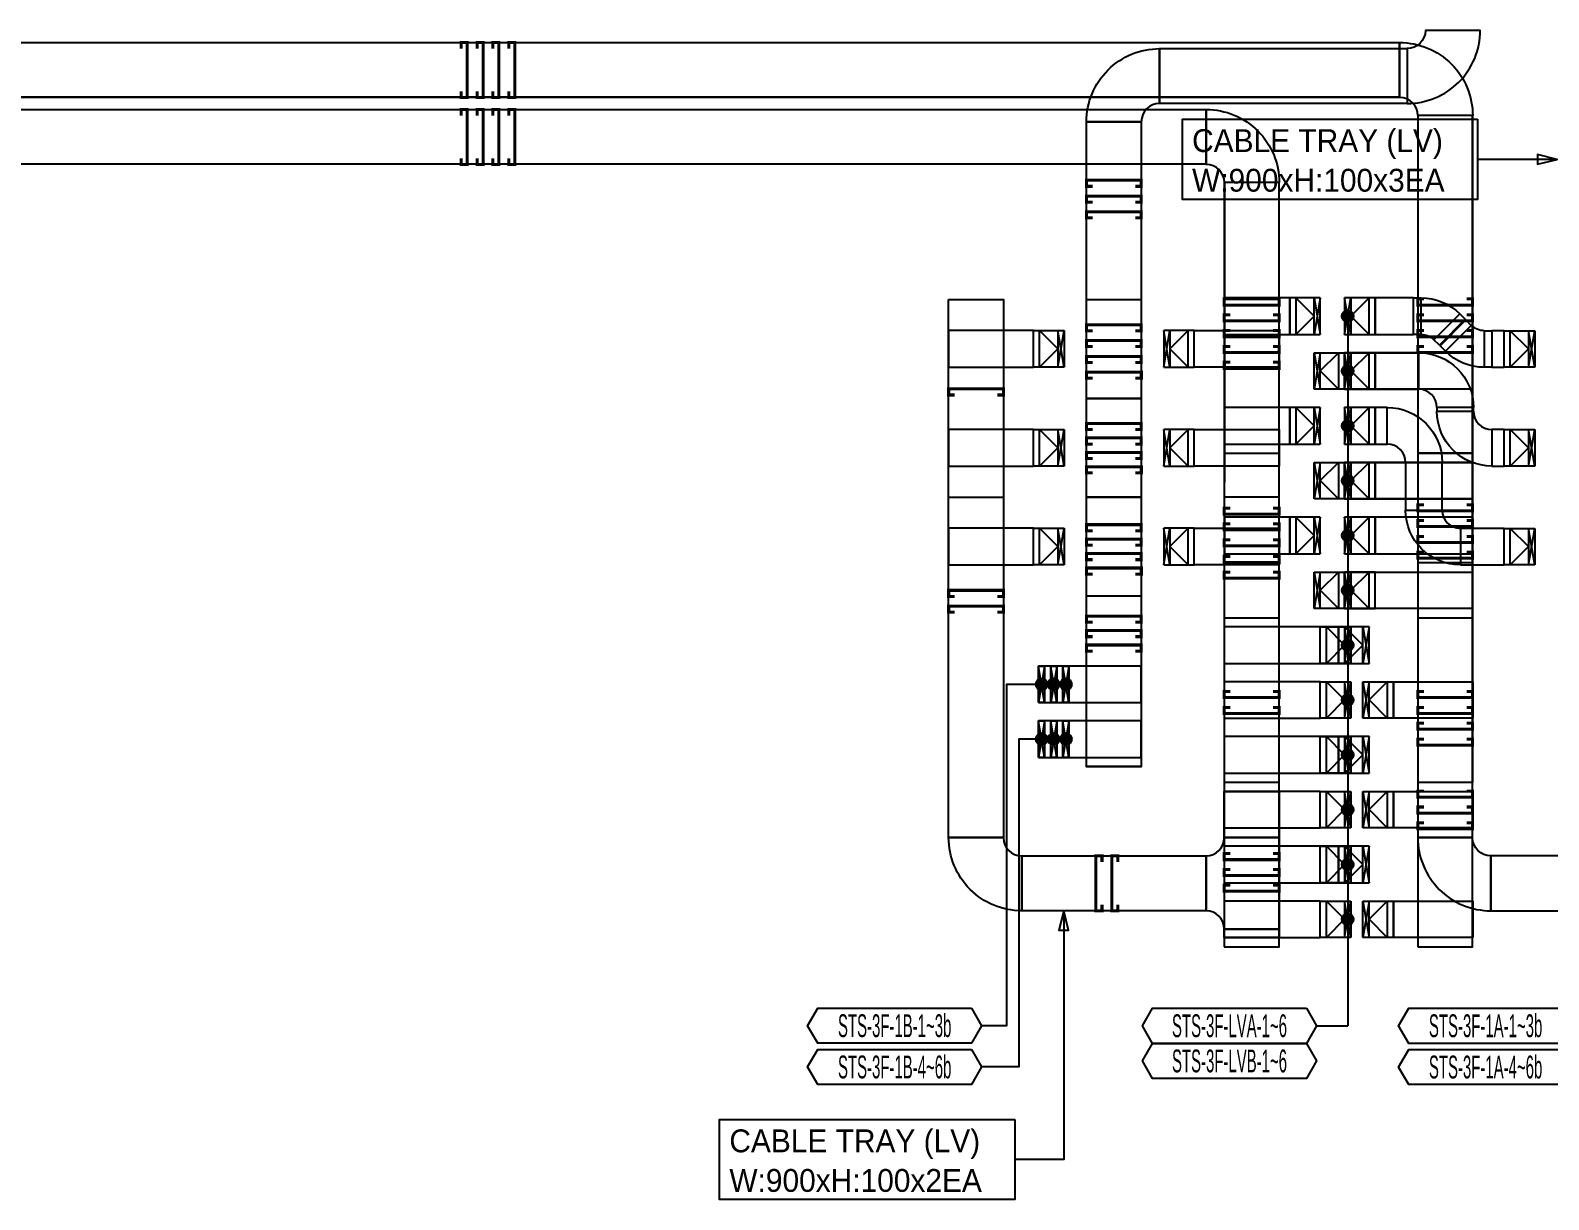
# Model space of a CAD drawing. Header units: millimetres. Extents: x 33932 to 374132, y 182625 to 847314.
# Drawn here: x 280753 to 305672, y 382309 to 401500 of the extents above; entities that cross this region are included whole.
import ezdxf
from ezdxf.enums import TextEntityAlignment as Align

# ---------------------------------------------------------------- set-up
doc = ezdxf.new("R2010")
doc.units = ezdxf.units.MM
doc.header["$LTSCALE"] = 150
for name, color, linetype in [('------00 Switch Gear_Number', 1, 'Continuous'), ('-----26 Electrical Cable Tray_HV_N', 30, 'Continuous'), ('-----26 Electrical Cable Tray_LV_STS1', 3, 'Continuous'), ('-----26 Electrical Cable Tray_LV_STS2', 2, 'Continuous'), ('-----26 Electrical Cable Tray_LV_STS3', 151, 'Continuous'), ('-----26 Electrical Cable Tray_LV_STSPDU_A', 181, 'Continuous'), ('-----26 Electrical Cable Tray_LV_STSPDU_B', 41, 'Continuous'), ('-----99 Cable Schedule', 2, 'Continuous')]:
    doc.layers.add(name, color=color, linetype=linetype)
doc.styles.add('ELEC', font='')
doc.styles.get('ELEC').set_extended_font_data('Dotum')

# ---------------------------------------------------------------- blocks, each defined once
blk = doc.blocks.new('A$C9a0ab699')
h = blk.add_hatch(color=0)
edge = h.paths.add_edge_path()
edge.add_arc((64.00719340983778, 64.00719340983778), 64.0071934098378, 720.0000000000341, 1080.000000000034, ccw=False)
at = {"color": 0}
blk.add_circle((64.00719340983778, 64.00719340983778), 64.0071934098378, dxfattribs=at)
blk = doc.blocks.new('A$495596483691')
at = {"color": 0}
for p, q in [((100, 600), (0, 600)), ((0, 600), (0, 0)), ((500, 600), (100, 600)), ((500, 0), (500, 600)), ((0, 0), (100, 0)), ((100, 0), (500, 0))]:
    blk.add_line(p, q, dxfattribs=at)
at = {"color": 8}
for p, q in [((400, 300), (100, 600)), ((100, 600), (100, 0)), ((400, 0), (400, 600)), ((400, 600), (500, 0)), ((500, 600), (400, 0)), ((400, 300), (100, 0))]:
    blk.add_line(p, q, dxfattribs=at)
blk = doc.blocks.new('A$C67AE3E09')
at = {"layer": '-----26 Electrical Cable Tray_LV_STS3'}
for p, q in [((424.2640851069664, 849.6971735163233), (1.639503898331895e-05, 425.4331048043923)), ((88.52868299976035, 336.9042057732122), (512.652432755287, 761.3088258680064)), ((512.652432755287, 761.3088258680064), (424.2640851069664, 849.6971735163233)), ((1.639503898331895e-05, 425.4331048043923), (88.52868299976035, 336.9042057732122)), ((176.1690804631799, 124.9999839877428), (776.1690804631799, 124.9999839877446)), ((176.1690804631799, 124.9999839877428), (176.1690804631799, -1.601225721969968e-05)), ((776.1690804631799, -1.601225540071027e-05), (776.1690804631799, 124.9999839877464)), ((176.1690804631799, -1.601225721969968e-05), (776.1690804631799, -1.601225540071027e-05))]:
    blk.add_line(p, q, dxfattribs=at)
for radius, end in [(900, 44.99214427130015), (300, 44.93850198014979)]:
    blk.add_arc((-123.8309195368201, 124.9999839877428), radius, 0, end, dxfattribs=at)

msp = doc.modelspace()

# ---------------------------------------------------------------- linework, layer by layer
at = {"layer": '------00 Switch Gear_Number'}
for p, q in [((302374.4993579026, 396809.644272154, -2.661732265044564e-08), (302374.4993579026, 385162.8629827847, -2.661732265044564e-08)), ((301862.298471697, 385162.8629827847, -2.661732265044511e-08), (302374.4993579026, 385162.8629827847, -2.661732265044511e-08))]:
    msp.add_line(p, q, dxfattribs=at)
at = {"layer": '-----26 Electrical Cable Tray_HV_N', "color": 1, "elevation": -3.938343624398437e-08}
msp.add_lwpolyline([(304506.5190595157, 400040.2066849786), (304506.5190595157, 398725.1867885157), (299660.4996573764, 398725.1867885157), (299660.4996573764, 400040.2066849786)], close=True, dxfattribs=at)
msp.add_lwpolyline([(305811.9993574534, 399382.6969612027), (305491.9993574534, 399462.6969612027), (305491.9993574534, 399302.6969612027), (305811.9993574534, 399382.6969612027), (304506.5190595157, 399382.6967367471)], dxfattribs=at)
at = {"layer": '-----26 Electrical Cable Tray_HV_N', "color": 1}
msp.add_lwpolyline([(297713.2240881491, 387049.9987150804), (297633.2240881491, 386729.9987150804), (297793.2240881491, 386729.9987150804), (297713.2240881491, 387049.9987150804), (297713.2243126048, 382966.4495269735), (296911.6584431654, 382966.4495269735)], dxfattribs=at)
msp.add_lwpolyline([(296911.6584431654, 383623.959475205), (296911.6584431654, 382308.9395787421), (292065.639041026, 382308.9395787421), (292065.639041026, 383623.959475205)], close=True, dxfattribs=at)
at = {"layer": '-----26 Electrical Cable Tray_LV_STS1'}
for points, elevation in [([(303650.0000006791, 401499.9987150805), (303650.0000006791, 401499.9987150805, -0.414213562373095), (303350.0000006791, 401199.9987150805), (303350.0000006791, 401199.9987150805), (303350.0000006791, 400299.9987150805, 0.4142135623731661), (304550.0000006791, 401499.9987150805)], -2.639568464704892e-10), ([(303650.0000006791, 401499.9987150805), (303650.0000006791, 401499.9987150805, -0.414213562373095), (303350.0000006791, 401199.9987150805), (303350.0000006791, 401199.9987150805), (303350.0000006791, 400299.9987150805, 0.4142135623731661), (304550.0000006791, 401499.9987150805)], -2.639568464704892e-10), ([(303650.0000006791, 401499.9987150807), (303650.0000006791, 401499.9987150807, -0.414213562373095), (303350.0000006791, 401199.9987150807), (303350.0000006791, 401199.9987150807), (303350.0000006791, 400299.9987150807, 0.4142135623731661), (304550.0000006791, 401499.9987150807)], -2.639568464704892e-10), ([(299286.9993583517, 400299.9987150807), (299286.9993583517, 400299.9987150807, 0.414213562373095), (298986.9993583517, 399999.9987150807), (298986.9993583517, 399999.9987150807), (298086.9993583517, 399999.9987150807, -0.4142135623731661), (299286.9993583517, 401199.9987150807)], -1.363950382792982e-08), ([(299286.9993583517, 400299.9987150807), (299286.9993583517, 400299.9987150807, 0.414213562373095), (298986.9993583517, 399999.9987150807), (298986.9993583517, 399999.9987150807), (298086.9993583517, 399999.9987150807, -0.4142135623731661), (299286.9993583517, 401199.9987150807)], -1.363950382792982e-08), ([(299286.9993583519, 400299.9987150807), (299286.9993583519, 400299.9987150807, 0.414213562373095), (298986.9993583519, 399999.9987150807), (298986.9993583519, 399999.9987150807), (298086.9993583519, 399999.9987150807, -0.4142135623731661), (299286.9993583519, 401199.9987150807)], -1.363950382792982e-08)]:
    msp.add_lwpolyline(points, format="xyb", close=True, dxfattribs=dict(at, elevation=elevation))
at = {"layer": '-----26 Electrical Cable Tray_LV_STS1', "elevation": -1.363950382792982e-08}
for points in [[(303350.0000006791, 401199.9987150807), (303350.0000006791, 400299.9987150807), (299286.9993583519, 400299.9987150807), (299286.9993583519, 401199.9987150807)], [(303350.0000006791, 401199.9987150807), (303350.0000006791, 400299.9987150807), (299286.9993583519, 400299.9987150807), (299286.9993583519, 401199.9987150807)], [(303350.0000006791, 401199.9987150807), (303350.0000006791, 400299.9987150807), (299286.9993583519, 400299.9987150807), (299286.9993583519, 401199.9987150807)], [(298086.9993583519, 399999.9987150807), (298986.9993583519, 399999.9987150807), (298986.9993583517, 392215.3939224302), (298086.9993583517, 392215.3939224302)], [(298086.9993583519, 399999.9987150807), (298986.9993583519, 399999.9987150807), (298986.9993583517, 395459.3939224302), (298086.9993583517, 395459.3939224302)], [(298086.9993583519, 399999.9987150807), (298986.9993583519, 399999.9987150807), (298986.9993583517, 393837.3939224302), (298086.9993583517, 393837.3939224302)]]:
    msp.add_lwpolyline(points, close=True, dxfattribs=at)
at = {"layer": '-----26 Electrical Cable Tray_LV_STS1', "ltscale": 7.5, "const_width": 50}
for points, elevation in [([(298886.9993583519, 398940.4181140575), (298986.9993583519, 398940.4181140575), (298986.9993583519, 399040.4181140575), (298086.9993583519, 399040.4035644234), (298086.9993583519, 398940.4035644234), (298186.9993583519, 398940.4035644234)], -1.363950382792982e-08), ([(298887.0040840521, 398680.6021051662), (298987.0040840521, 398680.6021051662), (298987.0040840521, 398780.6021051662), (298087.0040840521, 398780.5875555322), (298087.0040840521, 398680.5875555322), (298187.0040840521, 398680.5875555322)], -1.816164349512391e-08), ([(298887.0088097524, 398420.786096275), (298987.0088097524, 398420.786096275), (298987.0088097524, 398520.786096275), (298087.0088097524, 398520.771546641), (298087.0088097524, 398420.771546641), (298187.0088097524, 398420.771546641)], -2.2683783162318e-08), ([(298887.0040840522, 396309.0696441435), (298987.0040840522, 396309.0696441435), (298987.0040840522, 396409.0696441435), (298087.0040840522, 396409.0550945094), (298087.0040840522, 396309.0550945094), (298187.0040840522, 396309.0550945094)], -1.816164349512391e-08), ([(298887.0088097524, 396049.2536352522), (298987.0088097524, 396049.2536352522), (298987.0088097524, 396149.2536352522), (298087.0088097524, 396149.2390856182), (298087.0088097524, 396049.2390856182), (298187.0088097524, 396049.2390856182)], -2.2683783162318e-08), ([(298887.0135354527, 395789.437626361), (298987.0135354527, 395789.437626361), (298987.0135354527, 395889.437626361), (298087.0135354527, 395889.423076727), (298087.0135354527, 395789.423076727), (298187.0135354527, 395789.423076727)], -2.720592282951209e-08), ([(298887.0088097524, 394472.9437964436), (298987.0088097524, 394472.9437964436), (298987.0088097524, 394572.9437964436), (298087.0088097524, 394572.9292468096), (298087.0088097524, 394472.9292468096), (298187.0088097524, 394472.9292468096)], -2.2683783162318e-08), ([(298887.0126449477, 394235.7092575668), (298987.0126449477, 394235.7092575668), (298987.0126449477, 394335.7092575668), (298087.0126449477, 394335.6947079327), (298087.0126449477, 394235.6947079327), (298187.0126449477, 394235.6947079327)], -2.72059228295121e-08), ([(298887.0126449476, 392575.5206922028), (298987.0126449476, 392575.5206922028), (298987.0126449476, 392675.5206922028), (298087.0126449476, 392675.5061425688), (298087.0126449476, 392575.5061425688), (298187.0126449476, 392575.5061425688)], 3.160511491152032e-09)]:
    msp.add_lwpolyline(points, dxfattribs=dict(at, elevation=elevation))
at = {"layer": '-----26 Electrical Cable Tray_LV_STS2'}
for points, elevation in [([(298086.9993583518, 397081.3939224304), (298986.9993583518, 397081.3939224304), (298986.9993583517, 389413.9285694435), (298086.9993583518, 389413.9285694435)], -1.363950382792982e-08), ([(298086.9993583518, 395459.3939224304), (298986.9993583517, 395459.3939224304), (298986.9993583517, 389415.3939224305), (298086.9993583518, 389415.3939224305)], 4.340720845292522e-09), ([(298086.9993583518, 393837.3939224304), (298986.9993583517, 393837.3939224304), (298986.9993583517, 389413.9285694435), (298086.9993583518, 389413.9285694435)], 1.672693049273432e-08), ([(297299.9993583518, 390466.3939224303), (298986.9993583517, 390466.3939224303), (298986.9993583517, 391066.3939224303), (297299.9993583518, 391066.3939224303)], -1.363950382792985e-08), ([(297299.9993583517, 390466.3939224302), (297299.9993583517, 391066.3939224302), (297399.9993583517, 391066.3939224302), (297399.9993583517, 390466.3939224302)], -1.363950382792985e-08), ([(297499.9993583517, 390466.3939224302), (297499.9993583517, 391066.3939224302), (297599.9993583517, 391066.3939224302), (297599.9993583517, 390466.3939224302)], -1.363950382792985e-08), ([(297699.9993583517, 390466.3939224302), (297699.9993583517, 391066.3939224302), (297799.9993583517, 391066.3939224302), (297799.9993583517, 390466.3939224302)], -1.363950382792985e-08), ([(297299.9993583518, 389566.3939224303), (298986.9993583517, 389566.3939224303), (298986.9993583517, 390166.3939224303), (297299.9993583518, 390166.3939224303)], -1.364154529078785e-08), ([(297299.9993583517, 389566.3939224302), (297299.9993583517, 390166.3939224302), (297399.9993583517, 390166.3939224302), (297399.9993583517, 389566.3939224302)], -1.364154529078785e-08), ([(297499.9993583517, 389566.3939224302), (297499.9993583517, 390166.3939224302), (297599.9993583517, 390166.3939224302), (297599.9993583517, 389566.3939224302)], -1.364154529078785e-08), ([(297699.9993583517, 389566.3939224302), (297699.9993583517, 390166.3939224302), (297799.9993583517, 390166.3939224302), (297799.9993583517, 389566.3939224302)], -1.364154529078785e-08)]:
    msp.add_lwpolyline(points, close=True, dxfattribs=dict(at, elevation=elevation))
at = {"layer": '-----26 Electrical Cable Tray_LV_STS2', "ltscale": 7.5, "const_width": 50}
for points, elevation in [([(298886.999883799, 396568.8856530432), (298986.999883799, 396568.8856530432), (298986.999883799, 396668.8856530432), (298086.999883799, 396668.8711034091), (298086.999883799, 396568.8711034091), (298186.999883799, 396568.8711034091)], -1.363950382792983e-08), ([(298887.0002488569, 394947.412874183), (298987.0002488569, 394947.412874183), (298987.0002488569, 395047.412874183), (298087.0002488569, 395047.3983245489), (298087.0002488569, 394947.3983245489), (298187.0002488569, 394947.3983245489)], -1.363950382792981e-08), ([(298887.0049745571, 394710.1783353205), (298987.0049745571, 394710.1783353205), (298987.0049745571, 394810.1783353205), (298087.0049745571, 394810.1637856864), (298087.0049745571, 394710.1637856864), (298187.0049745571, 394710.1637856864)], -1.816164349512391e-08), ([(298886.9993583518, 393287.2243088047), (298986.9993583518, 393287.2243088047), (298986.9993583518, 393387.2243088047), (298086.9993583518, 393387.2097591706), (298086.9993583518, 393287.2097591706), (298186.9993583518, 393287.2097591706)], 1.672693049273432e-08), ([(298887.0040840521, 393049.9897699422), (298987.0040840521, 393049.9897699422), (298987.0040840521, 393149.9897699422), (298087.0040840521, 393149.9752203081), (298087.0040840521, 393049.9752203081), (298187.0040840521, 393049.9752203081)], 1.220479082554022e-08), ([(298887.0088097523, 392812.7552310797), (298987.0088097523, 392812.7552310797), (298987.0088097523, 392912.7552310797), (298087.0088097523, 392912.7406814456), (298087.0088097523, 392812.7406814456), (298187.0088097523, 392812.7406814456)], 7.682651158346127e-09), ([(298886.9993583518, 391786.3178699827), (298986.9993583518, 391786.3178699827), (298986.9993583518, 391886.3178699827), (298086.9993583518, 391886.3033203487), (298086.9993583518, 391786.3033203487), (298186.9993583518, 391786.3033203487)], 1.672693049273432e-08), ([(298887.0040840521, 391549.0833311203), (298987.0040840521, 391549.0833311203), (298987.0040840521, 391649.0833311203), (298087.0040840521, 391649.0687814862), (298087.0040840521, 391549.0687814862), (298187.0040840521, 391549.0687814862)], 1.220479082554022e-08), ([(298887.0088097523, 391311.8487922578), (298987.0088097523, 391311.8487922578), (298987.0088097523, 391411.8487922578), (298087.0088097523, 391411.8342426237), (298087.0088097523, 391311.8342426237), (298187.0088097523, 391311.8342426237)], 7.682651158346127e-09)]:
    msp.add_lwpolyline(points, dxfattribs=dict(at, elevation=elevation))
at = {"layer": '-----26 Electrical Cable Tray_LV_STS2'}
for points, elevation in [([(297399.9993583517, 390466.3939224302), (297299.9993583517, 391066.3939224302)], -1.363950382792985e-08), ([(297399.9993583517, 391066.3939224302), (297299.9993583517, 390466.3939224302)], -1.363950382792985e-08), ([(297599.9993583517, 390466.3939224302), (297499.9993583517, 391066.3939224302)], -1.363950382792985e-08), ([(297599.9993583517, 391066.3939224302), (297499.9993583517, 390466.3939224302)], -1.363950382792985e-08), ([(297799.9993583517, 390466.3939224302), (297699.9993583517, 391066.3939224302)], -1.363950382792985e-08), ([(297799.9993583517, 391066.3939224302), (297699.9993583517, 390466.3939224302)], -1.363950382792985e-08), ([(297399.9993583517, 389566.3939224302), (297299.9993583517, 390166.3939224302)], -1.364154529078785e-08), ([(297399.9993583517, 390166.3939224302), (297299.9993583517, 389566.3939224302)], -1.364154529078785e-08), ([(297599.9993583517, 389566.3939224302), (297499.9993583517, 390166.3939224302)], -1.364154529078785e-08), ([(297599.9993583517, 390166.3939224302), (297499.9993583517, 389566.3939224302)], -1.364154529078785e-08), ([(297799.9993583517, 389566.3939224302), (297699.9993583517, 390166.3939224302)], -1.364154529078785e-08), ([(297799.9993583517, 390166.3939224302), (297699.9993583517, 389566.3939224302)], -1.364154529078785e-08)]:
    msp.add_lwpolyline(points, dxfattribs=dict(at, elevation=elevation))
at = {"layer": '-----26 Electrical Cable Tray_LV_STS3'}
for points, elevation in [([(295824.9993583519, 397082.3939224302), (296724.9993583519, 397082.3939224302), (296724.9993583518, 388249.9987150804), (295824.9993583519, 388249.9987150804)], -1.697037495037002e-08), ([(301249.2493581272, 397082.3939224302), (300349.2493581272, 397082.3939224302), (300349.2493581273, 389309.644272154), (301249.2493581272, 389309.644272154)], -2.030929967271653e-08), ([(302824.4993579026, 396509.644272154), (303453.1411006456, 396509.6442721539), (303453.1411006456, 397109.6442721539), (302824.4993579026, 397109.644272154)], -2.661732265044564e-08), ([(303878.9622429578, 396334.0036647049), (303889.7023275015, 396322.3985456236), (304314.1068080943, 396746.5221559694), (304303.3667235507, 396758.1272750506)], -1.794102840544178e-08), ([(295824.9993583519, 395971.3939224248), (297218.4993583513, 395971.3939224247), (297218.4993583513, 396571.3939224247), (295824.9993583519, 396571.3939224248)], -2.256353031005146e-08), ([(301249.2493581272, 395971.3939224248), (299855.4993583522, 395971.3939224247), (299855.4993583522, 396571.3939224247), (301249.2493581272, 396571.3939224248)], -2.256353031005146e-08), ([(304739.4403048437, 395970.3939224247), (304943.499357453, 395970.3939224247), (304943.499357453, 396570.3939224247), (304739.4403048437, 396570.3939224247)], -1.794102840544179e-08), ([(302824.4993579026, 395609.644272154), (303539.4403048435, 395609.6442721538), (303539.4403048435, 396209.6442721538), (302824.4993579026, 396209.644272154)], -2.661732265044564e-08), ([(302824.4993579026, 394709.644272154), (303024.4993579026, 394709.6442721538), (303024.4993579026, 395309.6442721538), (302824.4993579026, 395309.644272154)], -2.661732265044564e-08), ([(304439.4403048435, 395248.3939224247), (304439.4403048435, 395309.6442721538), (303839.4403048435, 395309.6442721538), (303839.4403048435, 395248.3939224247)], -1.794102840544179e-08), ([(295824.9993583519, 394349.3939224248), (297218.4993583513, 394349.3939224247), (297218.4993583513, 394949.3939224247), (295824.9993583519, 394949.3939224248)], -2.256353031005146e-08), ([(301249.2493581272, 394349.3939224248), (299855.4993583522, 394349.3939224247), (299855.4993583522, 394949.3939224247), (301249.2493581272, 394949.3939224248)], -2.256353031005146e-08), ([(304739.4403048435, 394348.3939224247), (304943.499357453, 394348.3939224247), (304943.499357453, 394948.3939224247), (304739.4403048435, 394948.3939224247)], -1.794102840544179e-08), ([(304424.7493576781, 394559.644272154), (303524.7493576781, 394559.644272154), (303524.7493576781, 388249.9987150804), (304424.7493576781, 388249.9987150804)], -2.661732265044574e-08), ([(302824.4993579026, 393809.644272154), (304424.7493576781, 393809.6442721538), (304424.7493576781, 394409.6442721538), (302824.4993579026, 394409.644272154)], -2.661732265044564e-08), ([(303924.4993579027, 393626.3939224247), (303924.4993579026, 394409.644272154), (303324.4993579026, 394409.644272154), (303324.4993579027, 393626.3939224247)], -4.50850096166012e-09), ([(295824.9993583519, 393838.3939224302), (296724.9993583519, 393838.3939224302), (296724.9993583518, 388249.9987150804), (295824.9993583519, 388249.9987150804)], -1.697037495037002e-08), ([(301249.2493581272, 393838.3939224302), (300349.2493581272, 393838.3939224302), (300349.2493581273, 389309.644272154), (301249.2493581272, 389309.644272154)], -2.030929967271653e-08), ([(302824.4993579026, 392909.644272154), (304424.7493576781, 392909.6442721538), (304424.7493576781, 393509.6442721538), (302824.4993579026, 393509.644272154)], -2.661732265044564e-08), ([(295824.9993583518, 392727.3939224248), (297218.4993583512, 392727.3939224247), (297218.4993583512, 393327.3939224247), (295824.9993583518, 393327.3939224248)], -2.256353031005146e-08), ([(301249.2493581273, 392727.3939224248), (299855.4993583523, 392727.3939224247), (299855.4993583523, 393327.3939224247), (301249.2493581273, 393327.3939224248)], -2.256353031005146e-08), ([(304224.4993579027, 392726.3939224247), (304943.499357453, 392726.3939224247), (304943.499357453, 393326.3939224247), (304224.4993579027, 393326.3939224247)], -1.794102840544179e-08), ([(304424.7493576781, 392759.644272154), (303524.7493576781, 392759.644272154), (303524.7493576781, 388249.9987150804), (304424.7493576781, 388249.9987150804)], -2.661732265044574e-08), ([(304424.7493576781, 392009.6442721541), (302824.4993579026, 392009.644272154), (302824.4993579026, 392609.644272154), (304424.7493576781, 392609.6442721541)], -4.004985009422731e-08), ([(300349.2493581272, 391109.6442721541), (301924.4993579026, 391109.644272154), (301924.4993579026, 391709.644272154), (300349.2493581272, 391709.6442721541)], -3.968807722716975e-08), ([(300349.2493581272, 390209.6442721541), (301924.4993579026, 390209.644272154), (301924.4993579026, 390809.644272154), (300349.2493581272, 390809.6442721541)], -3.968807722716975e-08), ([(300349.2493581272, 389309.6442721541), (301924.4993579026, 389309.644272154), (301924.4993579026, 389909.644272154), (300349.2493581272, 389909.6442721541)], -3.968807722716975e-08), ([(300349.2493581272, 388409.6442721541), (301924.4993579026, 388409.644272154), (301924.4993579026, 389009.644272154), (300349.2493581272, 389009.6442721541)], -3.968807722716975e-08), ([(300349.2493581272, 389009.644272154), (301249.2493581272, 389009.644272154), (301249.2493581272, 388249.9987150804), (300349.2493581272, 388249.9987150804)], -2.030929967271653e-08), ([(300349.2493581272, 389009.644272154), (301249.2493581272, 389009.644272154), (301249.2493581272, 388249.9987150804), (300349.2493581272, 388249.9987150804)], -2.030929967271653e-08), ([(300349.2493581272, 387509.6442721541), (301924.4993579026, 387509.644272154), (301924.4993579026, 388109.644272154), (300349.2493581272, 388109.6442721541)], -3.968807722716975e-08), ([(297024.9993583518, 387049.9987150804), (297024.9993583518, 387949.9987150804), (300049.2493581272, 387949.9987150804), (300049.2493581272, 387049.9987150804)], -2.030929967271653e-08), ([(307774.4996787314, 387049.9987150804), (307774.4996787314, 387949.9987150804), (304724.7493576781, 387949.9987150804), (304724.7493576781, 387049.9987150804)], -4.670883580615173e-09), ([(307774.4996787314, 387049.9987150804), (307774.4996787314, 387949.9987150804), (304724.7493576781, 387949.9987150804), (304724.7493576781, 387049.9987150804)], -2.49801832533317e-08), ([(300349.2493581272, 386609.6442721541), (301924.4993579026, 386609.644272154), (301924.4993579026, 387209.644272154), (300349.2493581272, 387209.6442721541)], -3.968807722716975e-08), ([(300349.2493581272, 386749.9987150804), (301249.2493581272, 386749.9987150804), (301249.2493581272, 386609.644272154), (300349.2493581273, 386609.644272154)], -2.030929967271653e-08), ([(300349.2493581272, 386749.9987150804), (301249.2493581272, 386749.9987150804), (301249.2493581272, 386609.644272154), (300349.2493581273, 386609.644272154)], -2.030929967271653e-08)]:
    msp.add_lwpolyline(points, close=True, dxfattribs=dict(at, elevation=elevation))
at = {"layer": '-----26 Electrical Cable Tray_LV_STS3', "ltscale": 7.5, "const_width": 50}
for points, elevation in [([(300449.3402130064, 396052.5085412616), (300349.3402130064, 396052.5085412616), (300349.3402130064, 395952.5085412616), (301249.3402130064, 395952.5230908957), (301249.3402130064, 396052.5230908957), (301149.3402130064, 396052.5230908957)], -5.700255402291883e-09), ([(296624.9993583519, 395515.5797966847), (296724.9993583519, 395515.5797966847), (296724.9993583519, 395615.5797966847), (295824.9993583519, 395615.5652470506), (295824.9993583519, 395515.5652470506), (295924.9993583519, 395515.5652470506)], -1.697037495037002e-08), ([(304324.7535579312, 393714.7998119514), (304424.7535579312, 393714.7998119514), (304424.7535579312, 393614.7998119514), (303524.7535579312, 393614.8143615854), (303524.7535579312, 393714.8143615854), (303624.7535579312, 393714.8143615854)], -3.113946231763983e-08), ([(300449.2803197314, 392867.5779135251), (300349.2803197314, 392867.5779135251), (300349.2803197314, 392767.5779135251), (301249.2803197314, 392767.5924631592), (301249.2803197314, 392867.5924631592), (301149.2803197314, 392867.5924631592)], -1.804139064285737e-08), ([(300449.2845199846, 392607.7619046254), (300349.2845199846, 392607.7619046254), (300349.2845199846, 392507.7619046254), (301249.2845199846, 392507.7764542595), (301249.2845199846, 392607.7764542595), (301149.2845199846, 392607.7764542595)], -1.351925097566329e-08), ([(296624.9993583519, 392209.3521051581), (296724.9993583519, 392209.3521051581), (296724.9993583519, 392309.3521051581), (295824.9993583519, 392309.3375555241), (295824.9993583519, 392209.3375555241), (295924.9993583519, 392209.3375555241)], -1.697037495037002e-08), ([(296625.003558605, 391949.5360962584), (296725.003558605, 391949.5360962584), (296725.003558605, 392049.5360962584), (295825.003558605, 392049.5215466244), (295825.003558605, 391949.5215466244), (295925.003558605, 391949.5215466244)], -2.149251461756411e-08), ([(304324.7500188513, 390128.5408914209), (304424.7500188513, 390128.5408914209), (304424.7500188513, 390028.5408914209), (303524.7500188513, 390028.5554410549), (303524.7500188513, 390128.5554410549), (303624.7500188513, 390128.5554410549)], -1.757304331605747e-08), ([(304324.7458185981, 389868.7248825211), (304424.7458185981, 389868.7248825211), (304424.7458185981, 389768.7248825211), (303524.7458185981, 389768.7394321552), (303524.7458185981, 389868.7394321552), (303624.7458185981, 389868.7394321552)], -1.305090364886338e-08), ([(304324.711227077, 388753.2175142881), (304424.711227077, 388753.2175142881), (304424.711227077, 388653.2175142881), (303524.711227077, 388653.2320639222), (303524.711227077, 388753.2320639222), (303624.711227077, 388753.2320639222)], -2.209518298325155e-08), ([(304324.7070268238, 388493.4015053884), (304424.7070268238, 388493.4015053884), (304424.7070268238, 388393.4015053884), (303524.7070268238, 388393.4160550225), (303524.7070268238, 388493.4160550225), (303624.7070268238, 388493.4160550225)], -1.757304331605746e-08), ([(298601.3956234222, 387850.0029153336), (298601.3956234222, 387950.0029153336), (298501.3956234222, 387950.0029153336), (298501.4101730563, 387050.0029153336), (298601.4101730563, 387050.0029153336), (298601.4101730563, 387150.0029153336)], -4.522139667194089e-09), ([(300449.1840172553, 387729.2624462539), (300349.1840172553, 387729.2624462539), (300349.1840172553, 387629.2624462539), (301249.1840172553, 387629.276995888), (301249.1840172553, 387729.276995888), (301149.1840172553, 387729.276995888)], -1.926667440387416e-08), ([(300449.1882175084, 387469.4464373542), (300349.1882175084, 387469.4464373542), (300349.1882175084, 387369.4464373542), (301249.1882175084, 387369.4609869883), (301249.1882175084, 387469.4609869883), (301149.1882175084, 387469.4609869883)], -1.474453473668007e-08)]:
    msp.add_lwpolyline(points, dxfattribs=dict(at, elevation=elevation))
at = {"layer": '-----26 Electrical Cable Tray_LV_STS3'}
for points, elevation in [([(303839.4403048435, 395309.6442721538), (303839.4403048435, 395309.6442721538, 0.414213562373095), (303539.4403048435, 395609.6442721538), (303539.4403048435, 395609.6442721538), (303539.4403048435, 396209.6442721538, -0.414213562373095), (304439.4403048435, 395309.6442721538)], -2.661732265044574e-08), ([(303324.4993579026, 394409.644272154), (303324.4993579026, 394409.644272154, 0.414213562373095), (303024.4993579026, 394709.644272154), (303024.4993579026, 394709.644272154), (303024.4993579026, 395309.644272154, -0.414213562373095), (303924.4993579026, 394409.644272154)], -2.661732265044564e-08), ([(304439.4403048435, 395248.3939224247), (304439.4403048435, 395248.3939224247, 0.414213562373095), (304739.4403048435, 394948.3939224247), (304739.4403048435, 394948.3939224247), (304739.4403048435, 394348.3939224247, -0.414213562373095), (303839.4403048435, 395248.3939224247)], -1.794102840544179e-08), ([(303924.4993579027, 393626.3939224247), (303924.4993579027, 393626.3939224247, 0.414213562373095), (304224.4993579027, 393326.3939224247), (304224.4993579027, 393326.3939224247), (304224.4993579027, 392726.3939224247, -0.414213562373095), (303324.4993579027, 393626.3939224247)], -4.50850096166012e-09), ([(300349.2493581272, 388249.9987150804), (301249.2493581272, 388249.9987150804), (301249.2493581272, 388249.9987150804), (301249.2493581272, 386749.9987150804), (300349.2493581272, 386749.9987150804, 0.414213562373095), (300049.2493581272, 387049.9987150804), (300049.2493581272, 387949.9987150804), (300049.2493581272, 387949.9987150804, 0.414213562373095)], -2.030929967271653e-08), ([(300349.2493581272, 388249.9987150804), (301249.2493581272, 388249.9987150804), (301249.2493581272, 388249.9987150804), (301249.2493581272, 386749.9987150804), (300349.2493581272, 386749.9987150804, 0.414213562373095), (300049.2493581272, 387049.9987150804), (300049.2493581272, 387949.9987150804), (300049.2493581272, 387949.9987150804, 0.414213562373095)], -2.030929967271653e-08), ([(304724.7493576781, 387949.9987150804), (304724.7493576781, 387949.9987150804, -0.414213562373095), (304424.7493576781, 388249.9987150804), (304424.7493576781, 388249.9987150804), (303524.7493576781, 388249.9987150804, 0.4142135623731661), (304724.7493576781, 387049.9987150804)], -2.661732265044574e-08), ([(304724.7493576781, 387949.9987150804), (304724.7493576781, 387949.9987150804, -0.414213562373095), (304424.7493576781, 388249.9987150804), (304424.7493576781, 388249.9987150804), (303524.7493576781, 388249.9987150804, 0.4142135623731661), (304724.7493576781, 387049.9987150804)], -2.661732265044574e-08)]:
    msp.add_lwpolyline(points, format="xyb", close=True, dxfattribs=dict(at, elevation=elevation))
msp.add_lwpolyline([(296724.9993583518, 388249.9987150804), (296724.9993583518, 388249.9987150804, 0.414213562373095), (297024.9993583518, 387949.9987150804), (297024.9993583518, 387949.9987150804), (297024.9993583518, 387049.9987150804, -0.4142135623731661), (295824.9993583518, 388249.9987150804)], format="xyb", close=True, dxfattribs=at)
msp.add_lwpolyline([(296724.9993583518, 388249.9987150804), (296724.9993583518, 388249.9987150804, 0.414213562373095), (297024.9993583518, 387949.9987150804), (297024.9993583518, 387949.9987150804), (297024.9993583518, 387049.9987150804, -0.4142135623731661), (295824.9993583518, 388249.9987150804)], format="xyb", close=True, dxfattribs=at)
msp.add_lwpolyline([(297024.9993583518, 387049.9987150804), (297024.9993583518, 387949.9987150804), (300049.2493581272, 387949.9987150804), (300049.2493581272, 387049.9987150804)], close=True, dxfattribs=at)
at = {"layer": '-----26 Electrical Cable Tray_LV_STS3', "ltscale": 7.5, "const_width": 50}
msp.add_lwpolyline([(298341.5796145225, 387849.9987150804), (298341.5796145225, 387949.9987150804), (298241.5796145225, 387949.9987150804), (298241.5941641566, 387049.9987150804), (298341.5941641566, 387049.9987150804), (298341.5941641566, 387149.9987150804)], dxfattribs=at)
at = {"layer": '-----26 Electrical Cable Tray_LV_STSPDU_A'}
for points, elevation in [([(303226.3368901667, 401301.5875650514), (303226.3368901667, 400401.5875650514), (276249.9992095235, 400401.5875650514), (276249.9992095235, 401301.5875650514)], -2.348062024650716e-08), ([(303226.3368901667, 401301.5875650514), (303226.3368901667, 400401.5875650514), (276249.9992095235, 400401.5875650514), (276249.9992095235, 401301.5875650514)], -2.348062024650716e-08), ([(303226.3368901667, 401300.0006424153), (303226.3368901667, 400400.0006424153), (276249.9992095235, 400399.9999999775), (276249.9992095235, 401299.9999999775)], -2.60185034105558e-08), ([(303226.3368901667, 401300.0006424153), (303226.3368901667, 400400.0006424153), (276249.9992095235, 400399.9999999775), (276249.9992095235, 401299.9999999775)], -2.60185034105558e-08), ([(303524.7493576782, 386459.644272154), (304424.7493576782, 386459.644272154), (304424.7493250928, 400100.0004958781), (303524.7493250928, 400100.0004958781)], -2.661732265044563e-08), ([(303524.7493576782, 394559.644272154), (304424.7493576782, 394559.644272154), (304424.7493250928, 400100.0004958781), (303524.7493250928, 400100.0004958781)], -2.661732265044563e-08), ([(303526.3362803143, 391859.644272154), (304426.3362803143, 391859.644272154), (304426.3368901667, 400100.0004958781), (303526.3368901667, 400100.0004958781)], -2.915520581449428e-08), ([(303526.3362803143, 389159.6442721539), (304426.3362803143, 389159.6442721539), (304426.3368901667, 400100.0004958781), (303526.3368901667, 400100.0004958781)], -2.915520581449428e-08), ([(304424.7493351031, 395609.64427472), (302324.4993579026, 395609.644272154), (302324.4993579026, 396209.644272154), (304424.7493351031, 396209.64427472)], -2.664423312406109e-08), ([(304424.7493351031, 393809.64427472), (302324.4993579026, 393809.644272154), (302324.4993579026, 394409.644272154), (304424.7493351031, 394409.64427472)], -2.664423312406109e-08), ([(304424.7493351031, 392009.64427472), (302324.4993579026, 392009.644272154), (302324.4993579026, 392609.644272154), (304424.7493351031, 392609.64427472)], -2.664423312406109e-08), ([(304426.3363555679, 390209.6443192263), (303124.4993579026, 390209.644272154), (303124.4993579026, 390809.644272154), (304426.3363555679, 390809.6443192263)], -2.592068738994597e-08), ([(304426.3363555679, 388409.6443192263), (303124.4993579026, 388409.644272154), (303124.4993579026, 389009.644272154), (304426.3363555679, 389009.6443192263)], -2.592068738994597e-08), ([(304426.3363555679, 386609.6443192263), (303124.4993579026, 386609.644272154), (303124.4993579026, 387209.644272154), (304426.3363555679, 387209.6443192263)], -2.592068738994597e-08)]:
    msp.add_lwpolyline(points, close=True, dxfattribs=dict(at, elevation=elevation))
at = {"layer": '-----26 Electrical Cable Tray_LV_STSPDU_A', "ltscale": 7.5, "const_width": 50}
for points, elevation in [([(287824.5797847812, 401199.943444907), (287824.5797847812, 401299.943444907), (287924.5797847812, 401299.943444907), (287924.5652351471, 400400.013769278), (287824.5652351471, 400400.013769278), (287824.5652351471, 400500.013769278)], 3.493833985154517e-08), ([(288084.3957936894, 401199.9397694445), (288084.3957936894, 401299.9397694445), (288184.3957936894, 401299.9397694445), (288184.3812440553, 400400.0100938155), (288084.3812440553, 400400.0100938155), (288084.3812440553, 400500.0100938155)], 3.946047951873926e-08), ([(288344.2118025891, 401199.9355688631), (288344.2118025891, 401299.9355688631), (288444.2118025891, 401299.9355688631), (288444.1972529551, 400400.005893234), (288344.1972529551, 400400.005893234), (288344.1972529551, 400500.005893234)], 4.398261918593335e-08), ([(288604.0278114888, 401199.9313682817), (288604.0278114888, 401299.9313682817), (288704.0278114888, 401299.9313682817), (288704.0132618548, 400400.0016926526), (288604.0132618548, 400400.0016926526), (288604.0132618548, 400500.0016926526)], 4.850475885312745e-08), ([(304324.7493322793, 397091.686976956), (304424.7493322793, 397091.686976956), (304424.7493322793, 396991.686976956), (303524.8196566503, 396991.70152659), (303524.8196566503, 397091.70152659), (303624.8196566503, 397091.70152659)], -2.661732265044563e-08), ([(304324.7456568168, 396831.8709680478), (304424.7456568168, 396831.8709680478), (304424.7456568168, 396731.8709680478), (303524.8159811877, 396731.8855176818), (303524.8159811877, 396831.8855176818), (303624.8159811877, 396831.8855176818)], -2.209518298325155e-08), ([(304324.7414562354, 396572.0549591481), (304424.7414562354, 396572.0549591481), (304424.7414562354, 396472.0549591481), (303524.8117806063, 396472.0695087821), (303524.8117806063, 396572.0695087821), (303624.8117806063, 396572.0695087821)], -1.757304331605746e-08), ([(304324.7372556539, 396312.2389502483), (304424.7372556539, 396312.2389502483), (304424.7372556539, 396212.2389502483), (303524.8075800249, 396212.2534998824), (303524.8075800249, 396312.2534998824), (303624.8075800249, 396312.2534998824)], -1.305090364886336e-08), ([(304324.7460212981, 393454.9838027536), (304424.7460212981, 393454.9838027536), (304424.7460212981, 393354.9838027536), (303524.816345669, 393354.9983523877), (303524.816345669, 393454.9983523877), (303624.816345669, 393454.9983523877)], -2.661732265044575e-08), ([(304324.7423458355, 393195.1677938454), (304424.7423458355, 393195.1677938454), (304424.7423458355, 393095.1677938454), (303524.8126702065, 393095.1823434795), (303524.8126702065, 393195.1823434795), (303624.8126702065, 393195.1823434795)], -2.209518298325167e-08), ([(304324.7381452541, 392935.3517849457), (304424.7381452541, 392935.3517849457), (304424.7381452541, 392835.3517849457), (303524.8084696251, 392835.3663345798), (303524.8084696251, 392935.3663345798), (303624.8084696251, 392935.3663345798)], -1.757304331605757e-08), ([(304324.7493322793, 390648.1729090137), (304424.7493322793, 390648.1729090137), (304424.7493322793, 390548.1729090137), (303524.8196566503, 390548.1874586478), (303524.8196566503, 390648.1874586478), (303624.8196566503, 390648.1874586478)], -2.661732265044563e-08), ([(304324.7456568168, 390388.3569001055), (304424.7456568168, 390388.3569001055), (304424.7456568168, 390288.3569001055), (303524.8159811877, 390288.3714497396), (303524.8159811877, 390388.3714497396), (303624.8159811877, 390388.3714497396)], -2.209518298325155e-08), ([(304324.7493322793, 389013.0335222862), (304424.7493322793, 389013.0335222862), (304424.7493322793, 388913.0335222862), (303524.8196566503, 388913.0480719203), (303524.8196566503, 389013.0480719203), (303624.8196566503, 389013.0480719203)], -2.661732265044563e-08)]:
    msp.add_lwpolyline(points, dxfattribs=dict(at, elevation=elevation))
at = {"layer": '-----26 Electrical Cable Tray_LV_STSPDU_A', "elevation": -3.4614676418486e-09}
msp.add_lwpolyline([(303526.3368901667, 400100.0004958781), (303526.3368901667, 400100.0004958781, 0.414213562373095), (303226.3368901667, 400400.0004958781), (303226.3368901667, 400400.0004958781), (303226.3368901667, 401300.0004958781, -0.4142135623731661), (304426.3368901667, 400100.0004958781)], format="xyb", close=True, dxfattribs=at)
msp.add_lwpolyline([(303526.3368901667, 400100.0004958781), (303526.3368901667, 400100.0004958781, 0.414213562373095), (303226.3368901667, 400400.0004958781), (303226.3368901667, 400400.0004958781), (303226.3368901667, 401300.0004958781, -0.4142135623731661), (304426.3368901667, 400100.0004958781)], format="xyb", close=True, dxfattribs=at)
msp.add_lwpolyline([(303526.3368901667, 400100.0004958781), (303526.3368901667, 400100.0004958781, 0.414213562373095), (303226.3368901667, 400400.0004958781), (303226.3368901667, 400400.0004958781), (303226.3368901667, 401300.0004958781, -0.4142135623731661), (304426.3368901667, 400100.0004958781)], format="xyb", close=True, dxfattribs=at)
msp.add_lwpolyline([(303526.3368901667, 400100.0004958781), (303526.3368901667, 400100.0004958781, 0.414213562373095), (303226.3368901667, 400400.0004958781), (303226.3368901667, 400400.0004958781), (303226.3368901667, 401300.0004958781, -0.4142135623731661), (304426.3368901667, 400100.0004958781)], format="xyb", close=True, dxfattribs=at)
at = {"layer": '-----26 Electrical Cable Tray_LV_STSPDU_B', "ltscale": 7.5, "const_width": 50}
for points, elevation in [([(287824.4941773262, 400099.4920537933), (287824.4941773262, 400199.4920537933), (287924.4941773262, 400199.4920537933), (287924.4796276921, 399299.5623781643), (287824.4796276921, 399299.5623781643), (287824.4796276921, 399399.5623781643)], 3.240045668749653e-08), ([(288084.3101862344, 400099.4883783307), (288084.3101862344, 400199.4883783307), (288184.3101862344, 400199.4883783307), (288184.2956366003, 399299.5587027017), (288084.2956366003, 399299.5587027017), (288084.2956366003, 399399.5587027017)], 3.692259635469061e-08), ([(288344.1261951341, 400099.4841777493), (288344.1261951341, 400199.4841777493), (288444.1261951341, 400199.4841777493), (288444.1116455001, 399299.5545021203), (288344.1116455001, 399299.5545021203), (288344.1116455001, 399399.5545021203)], 4.14447360218847e-08), ([(288603.9422040338, 400099.4799771679), (288603.9422040338, 400199.4799771679), (288703.9422040338, 400199.4799771679), (288703.9276543998, 399299.5503015389), (288603.9276543998, 399299.5503015389), (288603.9276543998, 399399.5503015389)], 4.59668756890788e-08), ([(301149.1530556512, 397091.7725794537), (301249.1530556512, 397091.7725794537), (301249.1530556512, 396991.7725794537), (300349.2233800222, 396991.7871290877), (300349.2233800222, 397091.7871290877), (300449.2233800222, 397091.7871290877)], -2.378881407106824e-08), ([(301149.1493801886, 396831.9565705454), (301249.1493801886, 396831.9565705454), (301249.1493801886, 396731.9565705454), (300349.2197045596, 396731.9711201795), (300349.2197045596, 396831.9711201795), (300449.2197045596, 396831.9711201795)], -1.926667440387416e-08), ([(301149.1451796072, 396572.1405616457), (301249.1451796072, 396572.1405616457), (301249.1451796072, 396472.1405616457), (300349.2155039782, 396472.1551112798), (300349.2155039782, 396572.1551112798), (300449.2155039782, 396572.1551112798)], -1.474453473668007e-08), ([(301149.1409790258, 396312.324552746), (301249.1409790258, 396312.324552746), (301249.1409790258, 396212.324552746), (300349.2113033968, 396212.3391023801), (300349.2113033968, 396312.3391023801), (300449.2113033968, 396312.3391023801)], -1.022239506948597e-08), ([(301149.1530556512, 393659.8572163272), (301249.1530556512, 393659.8572163272), (301249.1530556512, 393559.8572163272), (300349.2233800222, 393559.8717659613), (300349.2233800222, 393659.8717659613), (300449.2233800222, 393659.8717659613)], -2.378881407106824e-08), ([(301149.1493801886, 393400.041207419), (301249.1493801886, 393400.041207419), (301249.1493801886, 393300.041207419), (300349.2197045596, 393300.0557570531), (300349.2197045596, 393400.0557570531), (300449.2197045596, 393400.0557570531)], -1.926667440387416e-08), ([(301149.1451796072, 393140.2251985193), (301249.1451796072, 393140.2251985193), (301249.1451796072, 393040.2251985193), (300349.2155039782, 393040.2397481534), (300349.2155039782, 393140.2397481534), (300449.2155039782, 393140.2397481534)], -1.474453473668007e-08), ([(301149.1530556512, 390648.2585115114), (301249.1530556512, 390648.2585115114), (301249.1530556512, 390548.2585115114), (300349.2233800222, 390548.2730611454), (300349.2233800222, 390648.2730611454), (300449.2233800222, 390648.2730611454)], -2.378881407106824e-08), ([(301149.1493801886, 390388.4425026032), (301249.1493801886, 390388.4425026032), (301249.1493801886, 390288.4425026032), (300349.2197045596, 390288.4570522372), (300349.2197045596, 390388.4570522372), (300449.2197045596, 390388.4570522372)], -1.926667440387416e-08), ([(301149.1530556512, 387989.0784551536), (301249.1530556512, 387989.0784551536), (301249.1530556512, 387889.0784551536), (300349.2233800222, 387889.0930047877), (300349.2233800222, 387989.0930047877), (300449.2233800222, 387989.0930047877)], -2.378881407106824e-08)]:
    msp.add_lwpolyline(points, dxfattribs=dict(at, elevation=elevation))
at = {"layer": '-----26 Electrical Cable Tray_LV_STSPDU_B'}
for points, elevation in [([(300050.8062041192, 400201.5875650514), (300050.8062041192, 399301.5875650514), (275149.9992095235, 399301.5875650514), (275149.9992095235, 400201.5875650514)], -2.318999483117842e-08), ([(300050.8062041192, 400201.5875650514), (300050.8062041192, 399301.5875650514), (275149.9992095235, 399301.5875650514), (275149.9992095235, 400201.5875650514)], -2.318999483117842e-08), ([(300050.8062041192, 400201.5875650514), (300050.8062041192, 399301.5875650514), (275149.9992095235, 399299.9999999775), (275149.9992095235, 400199.9999999775)], -2.60185034105558e-08), ([(300050.8062041192, 400201.5875650514), (300050.8062041192, 399301.5875650514), (275149.9992095235, 399299.9999999775), (275149.9992095235, 400199.9999999775)], -2.60185034105558e-08), ([(300349.2493581272, 386459.644272154), (301249.2493581272, 386459.644272154), (301249.2186390452, 399001.1312432612), (300349.2186390452, 399001.1312432612)], -2.378881407106824e-08), ([(300349.2493581272, 394559.644272154), (301249.2493581272, 394559.644272154), (301249.2186390452, 399001.1312432612), (300349.2186390452, 399001.1312432612)], -2.378881407106824e-08), ([(300349.2493581272, 391859.644272154), (301249.2493581272, 391859.644272154), (301250.8062041192, 399001.1312432612), (300350.8062041192, 399001.1312432612)], -2.661732265044563e-08), ([(300349.2493581272, 389159.6442721539), (301249.2493581272, 389159.6442721539), (301250.8062041192, 399001.1312432612), (300350.8062041192, 399001.1312432612)], -2.661732265044563e-08), ([(300350.4595292818, 396509.6518594129), (301424.4993579026, 396509.644272154), (301424.4993579026, 397109.644272154), (300350.4595292818, 397109.6518594129)], -2.585060559658271e-08), ([(300350.4595292818, 394709.6518594129), (301424.4993579026, 394709.644272154), (301424.4993579026, 395309.644272154), (300350.4595292818, 395309.6518594129)], -2.585060559658271e-08), ([(300350.4595292818, 392909.6518594129), (301424.4993579026, 392909.644272154), (301424.4993579026, 393509.644272154), (300350.4595292818, 393509.6518594129)], -2.585060559658271e-08), ([(300349.6053055205, 391109.7394335206), (302224.4993579026, 391109.6051574095), (302224.4993579026, 391709.6051574095), (300349.6053055205, 391709.7394335206)], -2.587219125645661e-08), ([(300349.6053055205, 389309.7394335206), (302224.4993579026, 389309.6051574095), (302224.4993579026, 389909.6051574095), (300349.6053055205, 389909.7394335206)], -2.587219125645661e-08), ([(300349.6053055205, 387509.7394335206), (302224.4993579026, 387509.6051574095), (302224.4993579026, 388109.6051574095), (300349.6053055205, 388109.7394335206)], -2.587219125645661e-08)]:
    msp.add_lwpolyline(points, close=True, dxfattribs=dict(at, elevation=elevation))
at = {"layer": '-----26 Electrical Cable Tray_LV_STSPDU_B', "elevation": -9.235844777999518e-10}
msp.add_lwpolyline([(300350.8062041192, 399001.1312432612), (300350.8062041192, 399001.1312432612, 0.414213562373095), (300050.8062041192, 399301.1312432612), (300050.8062041192, 399301.1312432612), (300050.8062041192, 400201.1312432612, -0.4142135623731661), (301250.8062041192, 399001.1312432612)], format="xyb", close=True, dxfattribs=at)
msp.add_lwpolyline([(300350.8062041192, 399001.1312432612), (300350.8062041192, 399001.1312432612, 0.414213562373095), (300050.8062041192, 399301.1312432612), (300050.8062041192, 399301.1312432612), (300050.8062041192, 400201.1312432612, -0.4142135623731661), (301250.8062041192, 399001.1312432612)], format="xyb", close=True, dxfattribs=at)
msp.add_lwpolyline([(300350.8062041192, 399001.1312432612), (300350.8062041192, 399001.1312432612, 0.414213562373095), (300050.8062041192, 399301.1312432612), (300050.8062041192, 399301.1312432612), (300050.8062041192, 400201.1312432612, -0.4142135623731661), (301250.8062041192, 399001.1312432612)], format="xyb", close=True, dxfattribs=at)
msp.add_lwpolyline([(300350.8062041192, 399001.1312432612), (300350.8062041192, 399001.1312432612, 0.414213562373095), (300050.8062041192, 399301.1312432612), (300050.8062041192, 399301.1312432612), (300050.8062041192, 400201.1312432612, -0.4142135623731661), (301250.8062041192, 399001.1312432612)], format="xyb", close=True, dxfattribs=at)
at = {"layer": '-----99 Cable Schedule', "color": 1}
for points, elevation in [([(297749.9993583517, 390766.3939224302), (296775.2541319313, 390766.3939224302), (296775.2541319313, 385163.8629827846), (296366.7577695041, 385163.8629827846)], -1.363950382792985e-08), ([(297749.9993583517, 389866.3939224302), (296975.2541319313, 389866.3939224302), (296975.2541319287, 384486.3629827794), (296366.7577695015, 384486.3629827794)], -1.364154529078785e-08)]:
    msp.add_lwpolyline(points, dxfattribs=dict(at, elevation=elevation))
for points, elevation in [([(296200.0478792922, 385452.6129827864), (296366.7577695041, 385163.8629827846), (296200.0478792895, 384875.1129827811), (293677.4786465142, 384875.1129827811), (293510.7687562909, 385163.8629827846), (293677.4786465168, 385452.6129827864)], 1.791121300255339e-08), ([(301695.5885814851, 385451.6129827864), (301862.298471697, 385162.8629827847), (301695.5885814825, 384874.1129827812), (299173.0193487072, 384874.1129827812), (299006.3094584838, 385162.8629827847), (299173.0193487097, 385451.6129827864)], -2.661732265044511e-08), ([(305899.0478783939, 385451.6129827864), (306065.7577686058, 385162.8629827847), (305899.0478783913, 384874.1129827812), (303376.478645616, 384874.1129827812), (303209.7687553926, 385162.8629827847), (303376.4786456185, 385451.6129827864)], -9.017001923320352e-09), ([(296200.0478792895, 384775.1129827811), (296366.7577695015, 384486.3629827794), (296200.0478792869, 384197.6129827759), (293677.4786465116, 384197.6129827759), (293510.7687562883, 384486.3629827794), (293677.4786465142, 384775.1129827811)], -1.364154529078785e-08), ([(301695.5885814825, 384874.1129827812), (301862.2984716945, 384585.3629827795), (301695.5885814799, 384296.612982776), (299173.0193487047, 384296.612982776), (299006.3094584813, 384585.3629827795), (299173.0193487072, 384874.1129827812)], -2.661732265044511e-08), ([(305899.0478783938, 384774.1129827812), (306065.7577686058, 384485.3629827795), (305899.0478783912, 384196.612982776), (303376.478645616, 384196.612982776), (303209.7687553926, 384485.3629827795), (303376.4786456185, 384774.1129827812)], -9.019043386178351e-09)]:
    msp.add_lwpolyline(points, close=True, dxfattribs=dict(at, elevation=elevation))

# ---------------------------------------------------------------- block references
at = {"layer": '-----26 Electrical Cable Tray_LV_STS3', "rotation": 180}
for p in [(302824.4993579026, 397109.644272154, -2.661732265044564e-08), (299855.4993583522, 396571.3939224247, -9.131002866269778e-09), (302824.4993579026, 396209.644272154, -2.661732265044564e-08), (302824.4993579026, 395309.644272154, -2.661732265044564e-08), (299855.4993583522, 394949.3939224247, -9.131002866269778e-09), (302824.4993579026, 394409.644272154, -2.661732265044564e-08), (302824.4993579026, 393509.644272154, -2.661732265044564e-08), (299855.4993583523, 393327.3939224247, -9.131002866269778e-09), (302824.4993579026, 392609.644272154, -2.661732265044564e-08)]:
    msp.add_blockref('A$495596483691', p, dxfattribs=at)
at = {"layer": '-----26 Electrical Cable Tray_LV_STS3', "xscale": -1}
for name, p, rotation in [('A$C67AE3E09', (303453.1411166579, 396333.4751916907, -1.794102840544179e-08), 270), ('A$C67AE3E09', (304739.4402888314, 396746.5630028879, -1.794102840544179e-08), 90), ('A$495596483691', (297218.4993583513, 396571.3939224247, -9.131002866269778e-09), 180), ('A$495596483691', (304943.499357453, 396570.3939224247, -4.508500961660117e-09), 180), ('A$495596483691', (297218.4993583513, 394949.3939224247, -9.131002866269778e-09), 180), ('A$495596483691', (304943.499357453, 394948.3939224247, -4.508500961660117e-09), 180), ('A$495596483691', (297218.4993583512, 393327.3939224247, -9.131002866269778e-09), 180), ('A$495596483691', (304943.499357453, 393326.3939224247, -4.508500961660117e-09), 180), ('A$495596483691', (301924.4993579026, 391709.644272154, -2.625554978338807e-08), 180), ('A$495596483691', (301924.4993579026, 390809.644272154, -2.625554978338807e-08), 180), ('A$495596483691', (301924.4993579026, 389909.644272154, -2.625554978338807e-08), 180), ('A$495596483691', (301924.4993579026, 389009.644272154, -2.625554978338807e-08), 180), ('A$495596483691', (301924.4993579026, 388109.644272154, -2.625554978338807e-08), 180), ('A$495596483691', (301924.4993579026, 387209.644272154, -2.625554978338807e-08), 180)]:
    msp.add_blockref(name, p, dxfattribs=dict(at, rotation=rotation))
at = {"layer": '-----26 Electrical Cable Tray_LV_STSPDU_A', "xscale": -1}
for p in [(302324.4993579026, 395609.644272154, -2.697909551750319e-08), (302324.4993579026, 393809.644272154, -2.697909551750319e-08), (302324.4993579026, 392009.644272154, -2.697909551750319e-08), (303124.4993579026, 390209.644272154, -2.625554978338807e-08), (303124.4993579026, 388409.644272154, -2.625554978338807e-08), (303124.4993579026, 386609.644272154, -2.625554978338807e-08)]:
    msp.add_blockref('A$495596483691', p, dxfattribs=at)
at = {"layer": '-----26 Electrical Cable Tray_LV_STSPDU_B'}
for p in [(301424.4993579026, 396509.644272154, -2.623396412351417e-08), (301424.4993579026, 394709.644272154, -2.623396412351417e-08), (301424.4993579026, 392909.644272154, -2.623396412351417e-08), (302224.4993579026, 391109.6051574095, -2.625554978338807e-08), (302224.4993579026, 389309.6051574095, -2.625554978338807e-08), (302224.4993579026, 387509.6051574095, -2.625554978338807e-08)]:
    msp.add_blockref('A$495596483691', p, dxfattribs=at)
at = {"layer": '-----99 Cable Schedule', "color": 1, "xscale": 1.5, "yscale": 1.5, "zscale": 1.5, "rotation": 180}
for p in [(302470.5101480174, 396905.6550622687, 4.360705202097385e-09), (302470.5101480174, 396005.6550622687, 4.360705202097385e-09), (302470.5101480174, 395105.6550622687, 4.360705202097385e-09), (302470.5101480174, 394205.6550622687, 4.360705202097385e-09), (302470.5101480174, 393305.6550622687, 4.360705202097385e-09), (302470.5101480174, 392405.6550622687, 4.360705202097385e-09), (302470.5101480174, 391505.6550622687, 4.722478069154946e-09), (297446.0101484665, 390862.404712545, 1.733852402461317e-08), (297646.0101484665, 390862.404712545, 1.733852402461317e-08), (297846.0101484665, 390862.404712545, 1.733852402461317e-08), (302470.5101480174, 390605.6550622687, 4.722478069154946e-09), (297446.0101484665, 389962.404712545, 1.733648256175517e-08), (297646.0101484665, 389962.404712545, 1.733648256175517e-08), (297646.0101484665, 389962.404712545, 1.733648256175517e-08), (297846.0101484665, 389962.404712545, 1.733648256175517e-08), (302470.5101480174, 389705.6550622687, -2.625554978338807e-08), (302470.5101480174, 388805.6550622687, -2.625554978338807e-08), (302470.5101480174, 387905.6550622687, -2.625554978338807e-08), (302470.5101480174, 387005.6550622687, -2.625554978338807e-08)]:
    msp.add_blockref('A$C9a0ab699', p, dxfattribs=at)

# ---------------------------------------------------------------- texts
at = {"layer": '-----26 Electrical Cable Tray_LV_STS1', "style": 'ELEC'}
for s, p in [('CABLE TRAY (LV)', (299820.4996573763, 399690.2066849786, -3.95233009377793e-08)), ('W:900xH:100x3EA', (299820.4996573763, 399040.2066849786, -3.95233009377793e-08))]:
    msp.add_text(s, height=375, dxfattribs=at).set_placement(p, align=Align.MIDDLE_LEFT)
at = {"layer": '-----26 Electrical Cable Tray_LV_STS3', "style": 'ELEC'}
for s, p in [('CABLE TRAY (LV)', (292225.639041026, 383273.959475205)), ('W:900xH:100x2EA', (292225.639041026, 382623.959475205))]:
    msp.add_text(s, height=375, dxfattribs=at).set_placement(p, align=Align.MIDDLE_LEFT)
at = {"layer": '-----99 Cable Schedule', "style": 'ELEC', "width": 0.5}
for s, p in [('STS-3F-1B-1~3b', (294938.7632629031, 385163.8629827838, 1.784547083449567e-08)), ('STS-3F-LVA-1~6', (300434.3039650961, 385162.8629827838, -2.666038121007904e-08)), ('STS-3F-1A-1~3b', (304637.7632620049, 385162.8629827838, -9.060060482954287e-09)), ('STS-3F-LVB-1~6', (300434.3039650936, 384585.3629827786, -2.666038121007904e-08)), ('STS-3F-1B-4~6b', (294938.7632629005, 384486.3629827785, 1.784547083449567e-08)), ('STS-3F-1A-4~6b', (304637.7632620049, 384485.3629827786, -9.060060482954287e-09))]:
    msp.add_text(s, height=375, dxfattribs=at).set_placement(p, align=Align.MIDDLE_CENTER)

doc.saveas('drawing.dxf')
